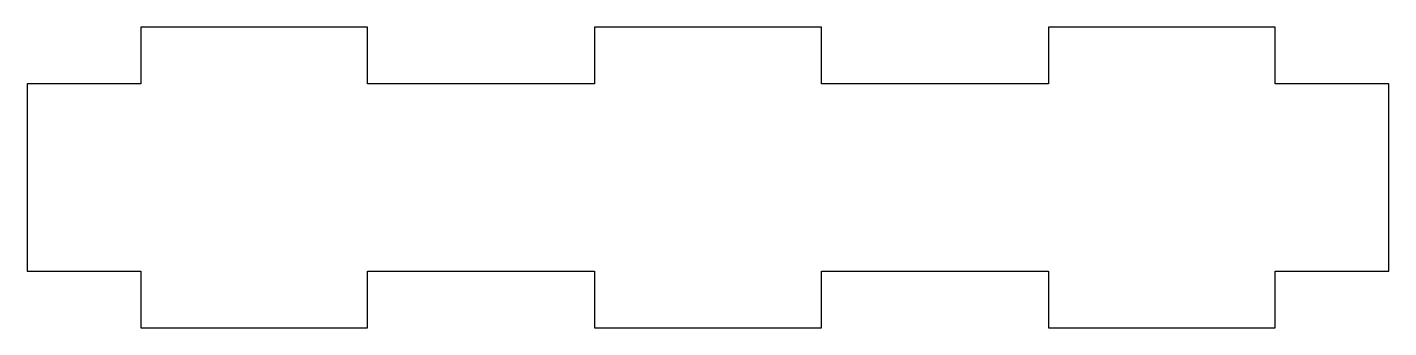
# Model space of a CAD drawing. Header units: millimetres. Extents: x -60 to 60, y -14 to 12.
import ezdxf

# ---------------------------------------------------------------- set-up
doc = ezdxf.new("R2010")
doc.units = ezdxf.units.MM
doc.layers.get('0').update_dxf_attribs({"lineweight": 25})

msp = doc.modelspace()

# ---------------------------------------------------------------- linework, layer by layer
for p, q in [((-30, 12.5), (-50, 12.5)), ((-50, 12.5), (-50, 7.5)), ((-30, 7.5), (-30, 12.5)), ((10, 12.5), (-10, 12.5)), ((-10, 12.5), (-10, 7.5)), ((10, 7.5), (10, 12.5)), ((50, 12.5), (30, 12.5)), ((30, 12.5), (30, 7.5)), ((50, 7.5), (50, 12.5)), ((-50, 7.5), (-60, 7.5)), ((-60, 7.5), (-60, -9)), ((-10, 7.5), (-30, 7.5)), ((30, 7.5), (10, 7.5)), ((60, 7.5), (50, 7.5)), ((60, -9), (60, 7.5)), ((-60, -9), (-50, -9)), ((-50, -9), (-50, -14)), ((-30, -14), (-30, -9)), ((-30, -9), (-10, -9)), ((-10, -9), (-10, -14)), ((10, -14), (10, -9)), ((10, -9), (30, -9)), ((30, -9), (30, -14)), ((50, -14), (50, -9)), ((50, -9), (60, -9)), ((-50, -14), (-30, -14)), ((-10, -14), (10, -14)), ((30, -14), (50, -14))]:
    msp.add_line(p, q)

doc.saveas('drawing.dxf')
